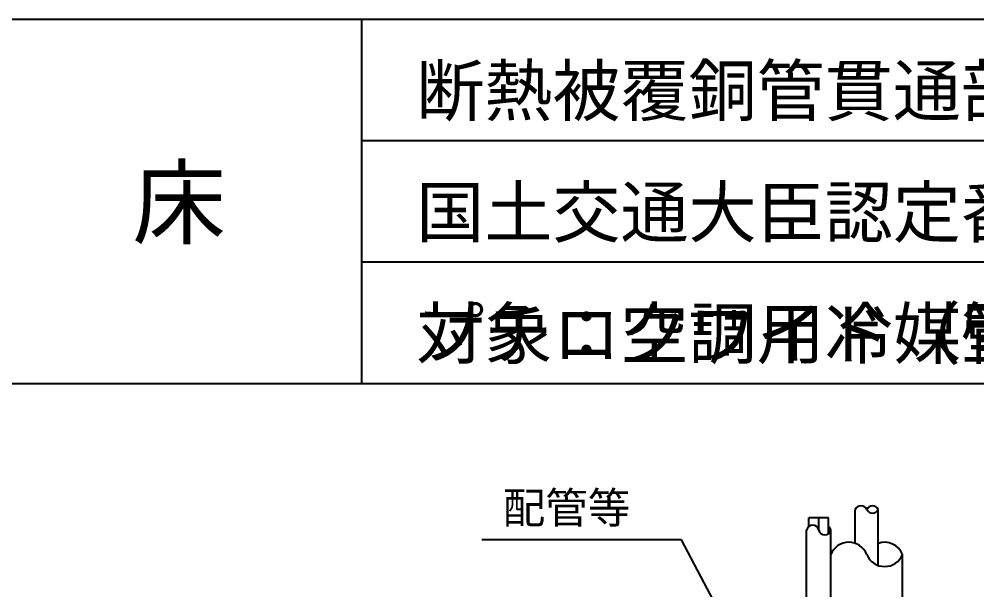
# Model space of a CAD drawing. Extents: x 443 to 1217, y -1921 to -677.
# Drawn here: x 636.5 to 713.3, y -1108.8 to -1063 of the extents above; entities that cross this region are included whole.
import ezdxf
from ezdxf.enums import TextEntityAlignment as Align

# ---------------------------------------------------------------- set-up
doc = ezdxf.new("R2010")
doc.units = 0
doc.header["$MEASUREMENT"] = 0
doc.layers.get('0').update_dxf_attribs({"linetype": 'CONTINUOUS'})
doc.layers.get('Defpoints').update_dxf_attribs({"color": 21, "linetype": 'CONTINUOUS'})
for name, color, linetype in [('1', 7, 'CONTINUOUS'), ('10', 7, 'CONTINUOUS'), ('25', 7, 'CONTINUOUS'), ('5', 7, 'CONTINUOUS')]:
    doc.layers.add(name, color=color, linetype=linetype)
doc.styles.add('ｽﾀｲﾙ2', font='MS PGothic.ttf')

msp = doc.modelspace()

# ---------------------------------------------------------------- linework, layer by layer
at = {"color": 7, "linetype": 'Continuous'}
for p, q in [((689.59, -1104.763), (673.596, -1104.763)), ((696.444, -1117.731), (689.59, -1104.763))]:
    msp.add_line(p, q, dxfattribs=at)
at = {"layer": '1', "color": 4, "linetype": 'Continuous'}
for p, q in [((442.666, -1062.984), (1210.905, -1062.984)), ((634.726, -1092.202), (826.785, -1092.202))]:
    msp.add_line(p, q, dxfattribs=at)
at = {"layer": '1', "color": 3, "linetype": 'Continuous'}
for p, q in [((663.944, -1062.984), (663.944, -1092.202)), ((663.944, -1072.723), (826.785, -1072.723)), ((663.944, -1082.463), (826.785, -1082.463))]:
    msp.add_line(p, q, dxfattribs=at)
at = {"layer": '5', "color": 3, "linetype": 'Continuous'}
for p, q in [((703.516, -1105.033), (703.516, -1102.316)), ((705.369, -1106.807), (705.369, -1102.316)), ((701.374, -1102.998), (699.815, -1102.998)), ((699.815, -1103.677), (699.815, -1102.998)), ((700.595, -1103.972), (700.595, -1102.998)), ((701.374, -1104.267), (701.374, -1102.998)), ((699.621, -1122.769), (699.621, -1103.972)), ((701.569, -1122.769), (701.569, -1103.972)), ((707.316, -1122.769), (707.316, -1105.92))]:
    msp.add_line(p, q, dxfattribs=at)
for centre, radius, start, end in [((703.979, -1102.538), 0.514, 25.55747, 154.44253), ((704.906, -1102.537), 0.513, 25.51337, 154.48663), ((704.906, -1102.095), 0.513, 205.51337, 334.48663), ((700.108, -1104.082), 0.499, 12.68038, 167.31962), ((701.082, -1104.082), 0.499, 12.68038, 54.17116), ((701.082, -1103.863), 0.499, 192.68038, 347.31962), ((703.006, -1106.493), 1.547, 21.74616, 158.25384), ((705.88, -1106.493), 1.547, 21.7426, 109.25246), ((705.88, -1105.347), 1.547, 201.7426, 338.2574)]:
    msp.add_arc(centre, radius, start, end, dxfattribs=at)

# ---------------------------------------------------------------- texts
at = {"layer": '10', "linetype": 'Continuous', "style": 'ｽﾀｲﾙ2'}
msp.add_attdef('配管等', text='', height=2.5, dxfattribs=at).set_placement((675.271, -1104.178), align=Align.BOTTOM_LEFT)
at = {"layer": '25', "style": 'ｽﾀｲﾙ2'}
for s, p in [('断熱被覆銅管貫通部防火措置', (668.341, -1070.723)), ('国土交通大臣認定番号\u3000PS060FL-734', (668.341, -1080.463)), ('対象：空調用冷媒管', (668.341, -1090.202))]:
    msp.add_text(s, height=4, dxfattribs=at).set_placement(p)
msp.add_text('床', height=5.5, dxfattribs=at).set_placement((649.335, -1077.593), align=Align.MIDDLE)
at = {"layer": 'Defpoints', "style": 'ｽﾀｲﾙ2'}
msp.add_text('プチロクワイド（壁、中空壁電線管）', height=4, dxfattribs=at).set_placement((668.341, -1090.202))

doc.saveas('drawing.dxf')
